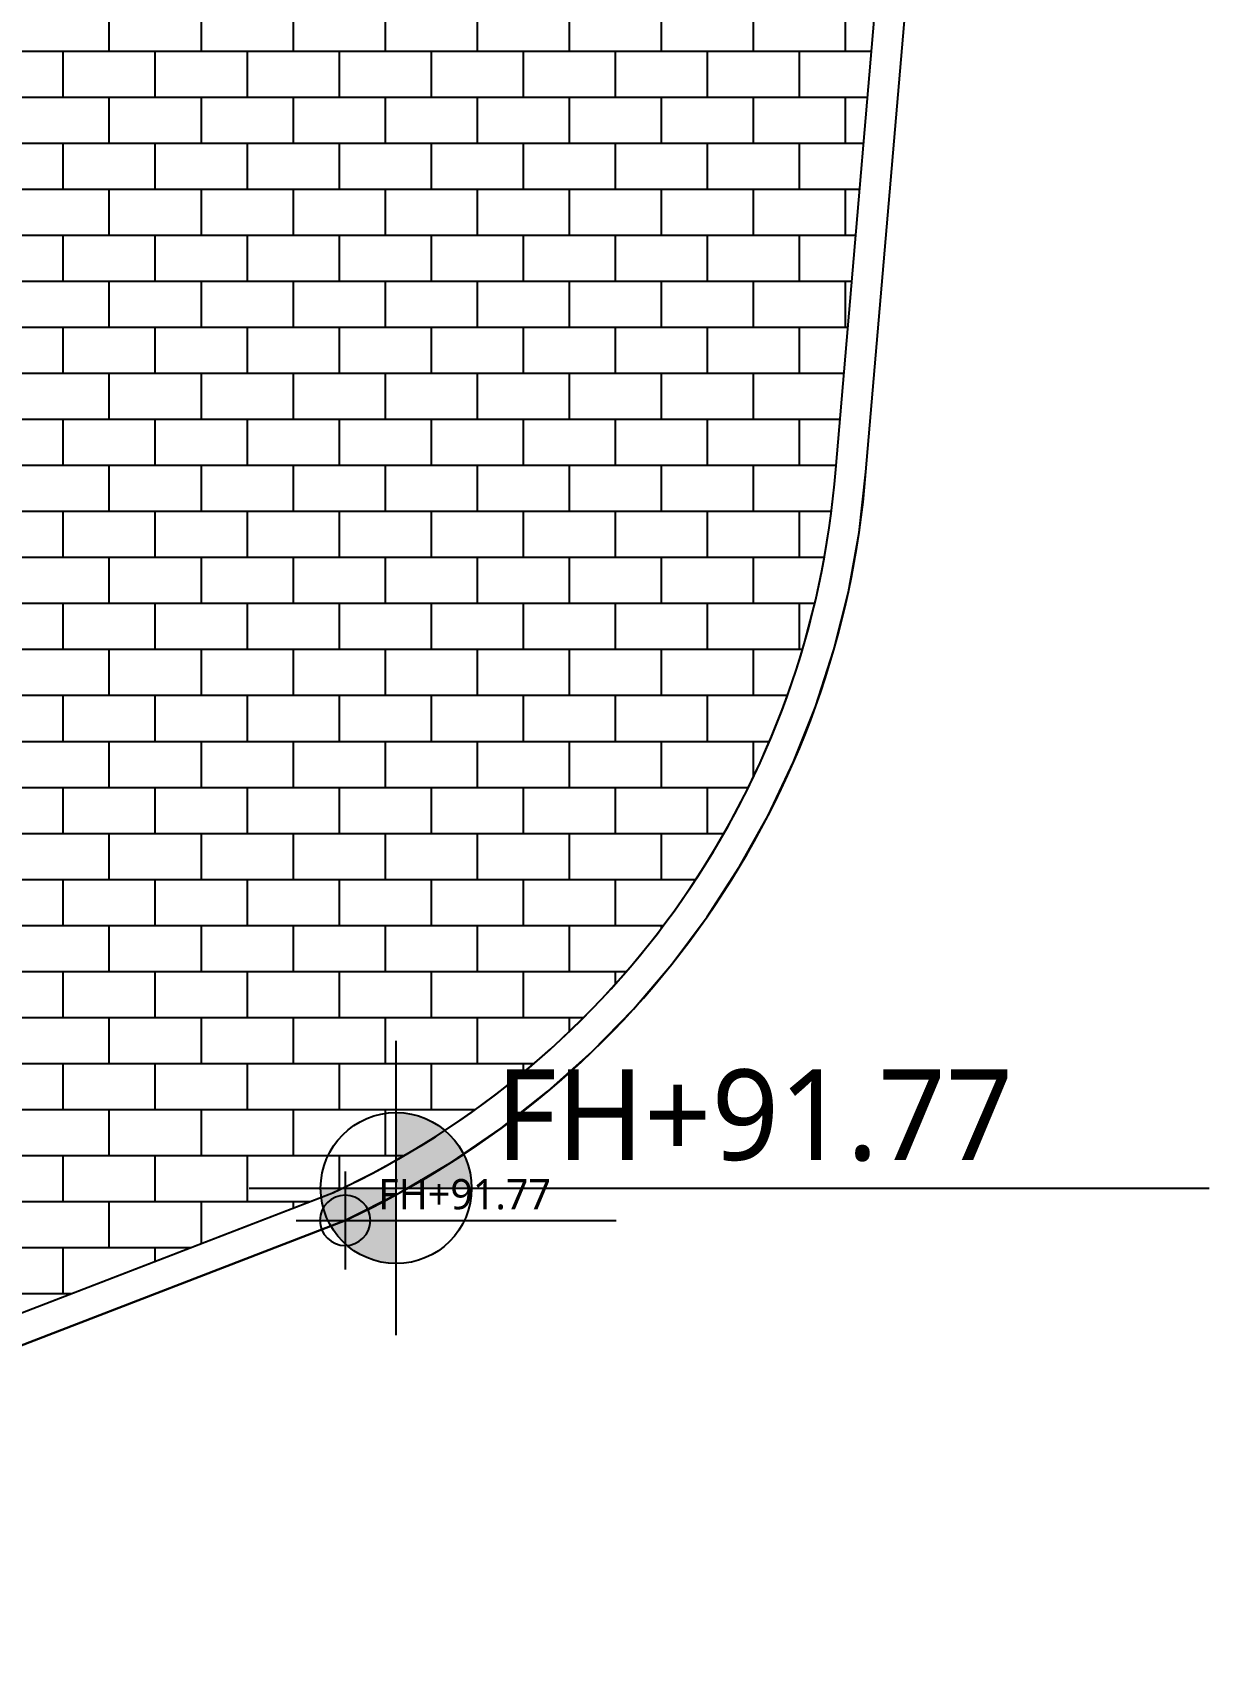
# Model space of a CAD drawing. Header units: millimetres. Extents: x 9 to 147, y 4 to 115.
# Drawn here: x 113.49 to 121.28, y 38.7 to 49.5 of the extents above; entities that cross this region are included whole.
import ezdxf
from ezdxf.xclip import XClip

# ---------------------------------------------------------------- set-up
doc = ezdxf.new("R2010")
doc.units = ezdxf.units.MM
doc.header["$LTSCALE"] = 200
doc.linetypes.add('XR-PLAN$0$AUDIT_I_190801151318-2', pattern=[0])
for name, color, linetype, plot in [('SYM-LEVEL', 252, 'Continuous', False), ('XR-PLAN$0$Defpoint', 125, 'XR-PLAN$0$AUDIT_I_190801151318-2', False), ('XR-PLAN$0$TXT-1', 137, 'Continuous', False)]:
    doc.layers.add(name, color=color, linetype=linetype, plot=plot)
for name, color, linetype in [('XR-PLAN$0$6land', 252, 'XR-PLAN$0$AUDIT_I_190801151318-2'), ('XR-PLAN$0$HAT-BRICK', 252, 'Continuous'), ('XR-현황측량도$0$경계석(33)', 252, 'Continuous')]:
    doc.layers.add(name, color=color, linetype=linetype)
doc.styles.add('XR-PLAN$0$스타일1', font='MALGUN_0.TTF')
doc.styles.add('스타일1', font='MALGUN_0.TTF')

# ---------------------------------------------------------------- blocks, each defined once
blk = doc.blocks.new('LEVEL1')
at = {"layer": 'SYM-LEVEL'}
h = blk.add_hatch(color=256, dxfattribs=at)
edge = h.paths.add_edge_path()
edge.add_ellipse((4.871, 0), major_axis=(1.768, 1.768), ratio=1, start_angle=405, end_angle=495)
edge.add_line((2.371, 0), (4.871, 0))
edge.add_line((4.871, 0), (4.871, 2.5))
edge = h.paths.add_edge_path()
edge.add_ellipse((4.871, 0), major_axis=(1.768, 1.768), ratio=1, start_angle=225, end_angle=315)
edge.add_line((7.371, 0), (4.871, 0))
edge.add_line((4.871, 0), (4.871, -2.5))
for p, q in [((4.871, 4.871), (4.871, -4.871)), ((0, 0), (9.741, 0)), ((9.071, 0), (31.801, 0))]:
    blk.add_line(p, q, dxfattribs=at)
blk.add_ellipse((4.871, 0), major_axis=(1.768, 1.768), ratio=1, start_param=5.497787, end_param=11.780972, dxfattribs=at)
at = {"layer": 'SYM-LEVEL', "style": '스타일1'}
for tag, p in [('1층-바닥마감', (8.157, 1.105)), ('EL-+100', (8.157, -3.928))]:
    blk.add_attdef(tag, p, '', height=3, dxfattribs=at)
blk = doc.blocks.new('XR-현황측량도')
at = {"layer": 'XR-현황측량도$0$경계석(33)'}
blk.add_lwpolyline([(143027, 74044), (151690, 74037), (154883, 74051), (162789, 74142), (171655, 74152), (178948, 74224), (185441, 74258), (186412, 74405), (193068, 76972, 0.271364), (196517, 81929), (196870, 86053), (196859, 91789), (196871, 109951), (196867, 116558), (196605, 121601), (196793, 126063), (196775, 130633), (196750, 139290), (196674, 147914), (194522, 154576)], format="xyb", dxfattribs=at)
blk = doc.blocks.new('XR-PLAN$0$LEVEL1')
at = {"layer": 'XR-PLAN$0$TXT-1'}
h = blk.add_hatch(color=256, dxfattribs=at)
edge = h.paths.add_edge_path()
edge.add_ellipse((4.87, 0), major_axis=(1.77, 1.77), ratio=1, start_angle=405, end_angle=495)
edge.add_line((2.37, 0), (4.87, 0))
edge.add_line((4.87, 0), (4.87, 2.5))
edge = h.paths.add_edge_path()
edge.add_ellipse((4.87, 0), major_axis=(1.77, 1.77), ratio=1, start_angle=225, end_angle=315)
edge.add_line((7.37, 0), (4.87, 0))
edge.add_line((4.87, 0), (4.87, -2.5))
for p, q in [((4.87, 4.87), (4.87, -4.87)), ((0, 0), (9.74, 0)), ((9.07, 0), (31.8, 0))]:
    blk.add_line(p, q, dxfattribs=at)
blk.add_ellipse((4.87, 0), major_axis=(1.77, 1.77), ratio=1, start_param=5.497787, end_param=11.780972, dxfattribs=at)
at = {"layer": 'XR-PLAN$0$TXT-1', "style": 'XR-PLAN$0$스타일1'}
for tag, p in [('1층-바닥마감', (8.16, 1.11)), ('EL-+100', (8.16, -3.93))]:
    blk.add_attdef(tag, p, '', height=3, dxfattribs=at)

msp = doc.modelspace()

# ---------------------------------------------------------------- hatches: boundary and pattern name
at = {"layer": 'XR-PLAN$0$HAT-BRICK'}
h = msp.add_hatch(dxfattribs=at)
h.set_pattern_fill('AR-B816', color=256, scale=0.0015)
h.paths.add_polyline_path([(116.735, 57.37), (116.735, 56.87), (113.235, 56.87), (113.235, 40.952), (115.48, 41.818, 0.271099), (118.807, 46.607), (119.159, 50.723), (119.148, 56.451), (119.164, 76.25), (113.235, 76.25), (113.235, 72.465), (116.735, 72.465)])

# ---------------------------------------------------------------- linework, layer by layer
at = {"layer": 'XR-PLAN$0$6land'}
msp.add_line((113.035, 40.66), (115.558, 41.633), dxfattribs=at)
for points in [[(115.558, 41.633, 0.271364), (119.007, 46.591), (119.359, 50.715), (119.348, 56.451), (119.364, 76.45), (113.235, 76.45)], [(115.474, 41.815, 0.271398), (118.807, 46.607), (119.159, 50.723), (119.148, 56.451), (119.164, 76.25)]]:
    msp.add_lwpolyline(points, format="xyb", dxfattribs=at)
msp.add_lwpolyline([(113.235, 42.465), (113.235, 40.952), (115.486, 41.82)], dxfattribs=at)
at = {"layer": 'XR-PLAN$0$HAT-BRICK'}
msp.add_lwpolyline([(113.235, 56.87), (113.235, 40.952), (115.48, 41.818, 0.271099), (118.807, 46.607), (119.159, 50.723), (119.148, 56.451), (119.164, 76.25), (113.235, 76.25), (113.235, 72.465), (116.735, 72.465), (116.735, 57.37)], format="xyb", dxfattribs=at)

# ---------------------------------------------------------------- block references
ref = msp.add_blockref('XR-현황측량도', (-77.51, -35.338), dxfattribs=dict(xscale=0.001, yscale=0.001, zscale=0.001))
XClip(ref).set_block_clipping_path([(86810.4680804907, 39538.2997129494), (224210.4680804907, 149938.2997129495)])
at = {"layer": 'SYM-LEVEL'}
ref = msp.add_blockref('LEVEL1', (114.921, 41.847), dxfattribs=dict(at, xscale=-0.2000000000000001, yscale=0.2000000000000001, zscale=0.2000000000000001, rotation=180))
ref.add_attrib('EL-+100', 'FH+91.77', (116.553, 42.033), dxfattribs={"height": 0.6, "style": '스타일1'})
at = {"layer": 'XR-PLAN$0$TXT-1'}
ref = msp.add_blockref('XR-PLAN$0$LEVEL1', (115.233, 41.633), dxfattribs=dict(at, xscale=0.0666666666666667, yscale=0.0666666666666667, zscale=0.0666666666666667))
ref.add_attrib('1층-바닥마감', 'FH+91.77', (115.777, 41.707), dxfattribs={"layer": 'XR-PLAN$0$Defpoint', "height": 0.2, "style": 'XR-PLAN$0$스타일1'})

doc.saveas('drawing.dxf')
